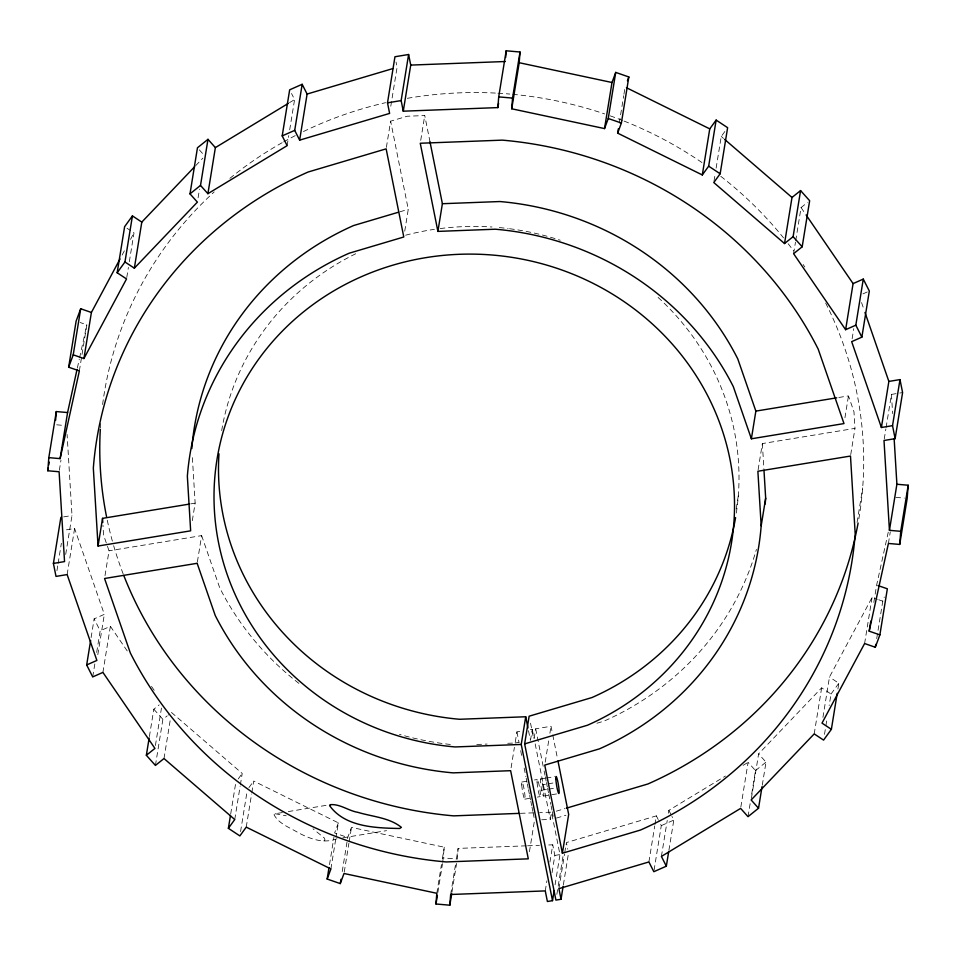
<?xml version="1.0" encoding="UTF-8"?>
<svg xmlns="http://www.w3.org/2000/svg" width="956" height="956" viewBox="0 0 956 956"><rect width="100%" height="100%" fill="white"/><g stroke="black" fill="none" stroke-linecap="round" stroke-linejoin="round"><path stroke-width="0.72" stroke-dasharray="4.78 3.58" d="M442.736 862.24L444.265 847.207L351.473 827.418L347.745 837.504L342.14 872.075M526.123 845.833L458.127 848.402L457.291 859.109L443.441 857.914M59.332 470.316L60.969 460.23M79.36 370.916L86.817 324.837L80.137 322.507M56.942 570.648L57.874 564.888M58.101 563.442L61.375 543.283M65.701 554.396L71.999 515.511L67.099 434.502M67.135 574.58L74.604 528.501L64.865 530.09M126.766 277.515L128.391 267.429M129.323 261.669L133.995 232.87L131.653 231.316M91.107 637.58L94.13 618.855L104.335 614.35L74.604 528.501M105.017 575.584L109.032 550.811L103.535 534.954L102.949 525.262M92.72 676.908L95.05 662.508M96.676 652.422L100.177 630.817L94.13 618.855M97.811 654.669L104.335 614.35M102.913 672.403L110.382 626.311L100.177 630.817M198.095 197.796L199.493 189.157M149.387 736.574L153.82 709.209L159.174 704.907M155.398 745.537L161.468 708.085M192.311 520.638L195.144 503.143L192.287 455.928M155.422 765.421L162.89 719.33L167.181 715.901M164.002 758.538L170.299 719.653M197.39 561.841L201.644 535.611L109.032 550.811M287.135 145.659L288.76 135.585M289.692 129.825L294.591 99.579L291.52 93.473M230.707 813.915L235.845 782.235M234.746 819.531L240.111 786.406M240.35 784.972L242.215 773.452L171.471 712.459L168.256 715.04M240.565 831.601L247.102 791.269M246.242 827.131L251.607 794.006M251.834 792.572L253.699 781.052L338.352 822.865L336.022 837.265M390.789 106.224L397.087 67.338L396.023 62.032M386.379 147.391L390.634 121.161L407.256 116.226L424.739 115.568L429.949 141.572M404.735 231.161L408.272 209.316L390.634 121.161M420.724 140.341L424.739 115.568M329.497 864.642L333.931 837.277M330.895 868.944L335.795 838.711M344.244 872.063L348.904 843.264M349.143 841.818L351.473 827.418M436.808 893.286L441.469 864.487M442.401 858.727L444.265 847.207M437.836 892.474L442.509 863.674M450.658 894.493L455.558 864.248M456.49 858.488L458.127 848.402M451.925 892.235L456.586 863.435M511.101 767.776L514.412 747.377M507.744 743.29L515.117 743.003L516.921 731.89L521.104 731.197M619.273 123.049L623.706 95.696M623.945 94.25L624.877 88.49M530.472 740.482L532.265 729.368L529.481 729.822M534.105 738.534L535.683 728.807L551.026 726.285L552.472 733.515M529.445 851.653L534.332 821.467M545.219 762.171L548.995 738.869M549.903 733.24L551.026 726.285M541.717 819.758L550.298 819.435L551.481 812.158L539.626 812.6M545.267 890.908L546.904 880.823M549.939 862.097L552.735 844.817L546.82 845.044M552.054 872.697L554.85 855.417L552.735 844.817M555.077 884.814L559.977 854.58L551.481 812.158M556.858 894.338L563.383 854.019M558.913 888.662L564.518 854.102M564.745 852.656L566.143 844.017M563.371 884.862L568.497 853.17M714.013 181.114L715.184 173.908M716.116 168.148L721.254 136.469L725.234 130.972M648.897 861.953L654.729 825.948M654.968 824.502L656.366 815.862L566.382 842.583L567.709 849.203M654.059 870.271L661.289 825.625L658.827 820.738M661.409 856.421L667.24 820.415M668.399 813.221L668.865 810.341L725.449 776.033M668.901 850.338L673.801 820.105L671.948 816.436M736.18 508.915L738.307 495.805M758.12 469.79L762.362 443.572L854.975 428.372L853.971 411.761L848.474 395.904L838.185 397.588M793.6 253.675L795.476 242.155M795.703 240.709L801.068 207.583L807.497 202.421M740.852 806.96L748.094 762.314L755.491 770.572L751.297 796.491M748.022 816.663L750.364 802.251M751.368 798.523L758.61 753.878L821.658 687.818L831.039 694.02L829.163 705.54M762.279 785.187L766.007 762.135L758.61 753.878M852.131 338.771L853.756 328.685M844.937 417.76L848.474 395.904M850.732 454.59L854.975 428.372M814.201 733.897L821.658 687.818M822.937 717.37L829.473 677.051L872.075 597.452L877.417 599.304M857.078 522.454L862.671 487.895M824.502 734.339L825.673 727.134M825.9 725.7L827.071 718.494M837.91 689.013L838.842 683.253L829.473 677.051M884.228 439.055L885.865 428.969M886.093 427.523L891.458 394.41L898.425 393.263M864.606 643.531L872.075 597.452M873.844 602.364L876.64 585.084L888.315 531.883M888.411 543.462L890.275 531.93M876.712 638.608L882.77 601.169L884.3 597.046M77.364 367.964L79.252 359.337M79.563 357.903L86.817 324.837M338.352 822.865L334.624 832.951L347.745 837.504M122.117 255.049L125.606 248.524M130.506 239.394L133.995 232.87M238.235 778.937L242.215 773.452M248.919 787.636L253.699 781.052M831.039 694.02L838.842 683.253M195.705 165.627L202.827 158.17M282.438 812.54L275.137 813.735L274.025 814.739C278.841 823.917 290.134 827.717 298.607 832.891C310.425 839.033 323.737 843.957 337.002 838.77M323.881 840.922L324.98 839.918L324.347 838.042L313.03 828.804M755.491 770.572L766.007 762.135M289.56 102.627L294.591 99.579M743.063 765.362L748.094 762.314M862.945 293.874L868.048 291.616M661.289 825.625L673.801 820.105M399.859 211.814L408.272 209.316M596.903 723.25L603.905 721.171A288.079 272.544 9.2 0 0 756.423 549.365M556.32 811.166L564.912 808.621M556.428 818.073L565.952 815.241M63.658 516.885L71.999 515.511M190.734 503.872L195.144 503.143M899.811 393.036L902.595 392.581M515.117 743.003L519.299 742.322M288.294 811.572L330.68 804.617M521.916 782.02L527.509 781.1M534.476 779.965L537.272 779.499M540.678 778.937L544.872 778.256M546.258 778.029L554.635 776.654M542.59 784.721A8.688 0.944 80.7 0 1 543.319 795.918A8.688 0.944 80.7 0 1 540.499 781.865A8.688 0.944 80.7 0 1 542.59 784.721L546.772 784.04M548.17 783.801L555.149 782.665M541.682 790.277L547.262 789.369M548.66 789.13L555.639 787.995M524.832 799.144L530.413 798.224M537.392 797.077L540.176 796.623M543.594 796.061L557.539 793.767M342.822 837.815L386.535 830.645M554.85 855.417L559.977 854.58M476.793 744.461L487.106 744.067M520.363 813.329L533.699 812.827M527.604 845.773L539.435 845.319M275.137 813.735L286.191 815.791M56.679 424.811L63.741 425.42M895.88 497.371L904.352 498.1M878.755 599.77L882.77 601.169M126.969 228.221L130.482 230.539M721.254 136.469L723.501 138.405M199.302 149.841L203.007 153.976M153.82 709.209L162.89 719.33M801.068 207.583L805.263 213.714M110.382 626.311L127.996 652.064M151.49 686.396L154.848 691.296M668.865 810.341L671.339 815.217M656.366 815.862L658.206 819.519M861.559 302.598L863.997 309.636M201.644 535.611L219.713 587.785A288.079 272.544 9.2 0 0 301.248 685.189M552.771 734.961L557.683 759.518M535.683 728.807L543.821 769.484M544.119 770.942L544.992 775.292M545.279 776.75L546.151 781.1M546.438 782.558L547.31 786.919M547.609 788.365L548.481 792.727M548.768 794.185L550.799 804.355M551.098 805.8L551.971 810.162M552.257 811.608L553.416 817.428M532.265 729.368L534.01 738.08M535.181 743.899L550.298 819.435M530.532 723.178L533.603 738.534M528.513 730.719L530.186 739.096M516.921 731.89L518.941 741.999M520.685 750.675L522.131 757.893M524.151 768.015L525.884 776.678M526.182 778.124L527.043 782.462M527.33 783.908L528.202 788.246M528.489 789.692L529.361 794.018M529.648 795.464L530.52 799.802M530.807 801.248L531.667 805.585M531.966 807.031L532.827 811.357M533.125 812.803L534.273 818.587M891.458 394.41L892.617 413.554M762.362 443.572L763.88 468.655M123.193 573.959A382.484 361.858 9.2 0 1 112.76 542.566M112.366 541.12A382.484 361.858 9.2 0 1 107.108 519.443M100.392 427.87A382.484 361.858 9.2 0 1 100.679 423.484M102.615 404.46A382.484 361.858 9.2 0 1 214.18 191.917M229.906 178.33A382.484 361.858 9.2 0 1 282.379 142.564M283.681 141.835A382.484 361.858 9.2 0 1 295.5 135.501M303.47 131.534A382.484 361.858 9.2 0 1 385.591 102.674M407.34 98.313A382.484 361.858 9.2 0 1 496.475 93.126M497.957 93.21A382.484 361.858 9.2 0 1 509.787 94.058M512.727 94.321A382.484 361.858 9.2 0 1 604.634 113.919M610.215 115.855A382.484 361.858 9.2 0 1 622.703 120.528M624.089 121.077A382.484 361.858 9.2 0 1 702.66 163.034M720.776 176.31A382.484 361.858 9.2 0 1 783.526 237.865M788.186 243.756A382.484 361.858 9.2 0 1 793.623 250.962M803.136 264.501A382.484 361.858 9.2 0 1 804.797 266.999M825.661 303.028A382.484 361.858 9.2 0 1 858.357 521.582M450.324 744.461A288.079 272.544 9.2 0 1 399.489 734.387M221.673 430.594A260.606 246.564 9.2 0 1 358.811 252.253M405.619 235.2A260.606 246.564 9.2 0 1 434.371 229.344M440.19 228.556A260.606 246.564 9.2 0 1 492.005 227.002M499.331 227.588A260.606 246.564 9.2 0 1 508.114 228.532M509.584 228.723A260.606 246.564 9.2 0 1 560.228 240.231M658.087 297.412A260.606 246.564 9.2 0 1 736.06 514.675M521.737 784.936A8.688 0.944 80.7 0 0 524.557 799.001A8.688 0.944 80.7 0 0 523.828 787.804A8.688 0.944 80.7 0 0 521.737 784.936M537.093 782.426A8.688 0.944 80.7 0 0 539.901 796.479A8.688 0.944 80.7 0 0 539.172 785.282A8.688 0.944 80.7 0 0 537.093 782.426"/><path stroke-width="1.43" d="M451.686 893.681L449.822 905.201L435.972 903.994L436.808 893.286L344.005 873.497L340.276 883.595L327.167 879.042L330.895 868.944L246.242 827.131L239.86 835.914L228.376 828.314L234.746 819.531L164.002 758.538L155.422 765.421L146.352 755.288L154.932 748.417L102.913 672.403L92.72 676.908L86.673 664.946L96.879 660.441L67.135 574.58L56.01 576.408L53.405 563.419L64.542 561.59L59.105 471.75L47.8 470.77L48.816 457.649L56.285 411.57L67.589 412.538L77.042 369.41M55.603 420.317L56.285 411.57M207.906 193.686L215.375 147.606L207.978 139.337L200.509 185.428L207.906 193.686L287.135 145.659L282.199 135.895L289.668 89.816L302.168 84.295L294.711 130.375L299.634 140.138L389.618 113.417L387.503 102.83L394.959 56.739L408.606 54.504L401.15 100.583L403.265 111.183L497.873 107.598L498.709 96.891L506.178 50.799L520.028 52.006L519.192 62.714L511.735 108.793L604.527 128.582L608.255 118.496L615.724 72.405L628.833 76.958L621.376 123.049L617.648 133.135L702.302 174.948L708.671 166.165L716.14 120.086L727.624 127.686L720.155 173.765L713.785 182.548L784.529 243.541L793.11 236.67L800.578 190.579L809.648 200.712L802.18 246.791L793.6 253.675L845.618 329.689L855.823 325.183L863.28 279.092L853.087 283.597L845.618 329.689M505.652 57.491L506.178 50.799M449.822 905.201L450.658 894.493L545.267 890.908L547.394 901.496L552.508 900.66L554.145 890.574M511.735 108.793L512.559 98.086L520.028 52.006M735.582 517.578A260.606 246.564 9.2 0 1 591.979 697.545L529.134 716.199L524.641 743.888L555.914 900.098L561.041 899.261L558.913 888.662L648.897 861.953L653.832 871.705L666.332 866.184L661.409 856.421L740.625 808.394L748.022 816.663L758.538 808.226L751.141 799.969L814.201 733.897L823.57 740.099L831.373 729.332L822.005 723.13L864.606 643.531L875.302 647.248L879.879 634.88L869.183 631.163L888.411 543.462L899.716 544.43L900.731 531.309L908.2 485.23L896.895 484.25L894.135 438.589M908.2 485.23L907.184 498.351L899.716 544.43M47.8 470.77L48.266 467.89M48.732 465.01L49.198 462.13M48.816 457.649L60.12 458.629L79.36 370.916L68.653 367.2L76.122 321.12L80.698 308.752L91.394 312.469L83.925 358.548L73.23 354.831L80.698 308.752M60.12 458.629L67.589 412.538M53.405 563.419L60.873 517.339M83.925 358.548L126.527 278.949L117.158 272.747L124.627 226.668L132.43 215.901L141.799 222.103L134.342 268.182L124.961 261.98L132.43 215.901M98.05 546.031L93.329 468.105A382.484 361.858 9.2 0 1 308.095 172.02L386.14 148.849L403.791 236.992L349.107 253.232A288.079 272.544 9.2 0 0 187.352 476.231L190.65 530.831L98.05 546.031L102.531 518.355L189.264 504.111M86.673 664.946L90.641 640.46M134.342 268.182L197.39 202.122L189.993 193.865L197.462 147.774L207.978 139.337M146.352 755.288L149.148 738.008M299.634 140.138L307.103 94.047L302.168 84.295M228.376 828.314L230.48 815.36M403.265 111.183L410.733 65.092L408.606 54.504M327.167 879.042L329.031 867.522M437.896 231.4L420.258 143.245L502.318 140.138A382.484 361.858 9.2 0 1 818.193 349.119L843.993 423.58L751.38 438.792L733.312 386.618A288.079 272.544 9.2 0 0 495.399 229.213L437.896 231.4L442.389 203.712L429.949 141.572M340.276 883.595L340.981 879.269M497.873 107.598L498.578 103.272M435.972 903.994L437.37 895.354M604.527 128.582L611.995 82.503L615.724 72.405M617.648 133.135L618.341 128.821M552.508 900.66L521.235 744.449L525.716 716.761L459.633 719.27A260.606 246.564 9.2 0 1 218.984 453.813M562.391 853.23L544.741 765.087L599.424 748.859A288.079 272.544 9.2 0 0 761.179 525.848L757.881 471.248L850.493 456.048L855.202 533.974A382.484 361.858 9.2 0 1 640.436 830.059L562.391 853.23L568.677 814.428L557.969 760.964M561.041 899.261L563.132 886.296M702.302 174.948L709.758 128.869L716.14 120.086M666.332 866.184L668.662 851.784M751.38 438.792L755.861 411.104L737.793 358.93A288.079 272.544 9.2 0 0 499.88 201.537L442.389 203.712M784.529 243.541L791.998 197.462L800.578 190.579M761.179 525.848L765.672 498.172L763.975 470.125M758.538 808.226L762.04 786.621M881.396 427.499L888.865 381.42L899.99 379.592L892.534 425.671L881.396 427.499L851.665 341.65L861.87 337.145L869.327 291.054L863.28 279.092M831.373 729.332L837.205 693.327M900.731 531.309L889.438 530.329L884.001 440.489L895.127 438.661L902.595 392.581L899.99 379.592M869.183 631.163L870.808 621.089M889.438 530.329L896.895 484.25M875.302 647.248L875.78 644.368M879.879 634.88L887.347 588.8L877.978 585.55M68.653 367.2L73.23 354.831M627.435 80.746L628.833 76.958M91.394 312.469L120.026 258.968M117.158 272.747L124.961 261.98M141.799 222.103L194.689 166.691M189.993 193.865L200.509 185.428M215.375 147.606L288.306 103.391M282.199 135.895L294.711 130.375M307.103 94.047L392.796 68.605M398.461 212.22L353.589 225.544A288.079 272.544 9.2 0 0 191.833 448.555M524.641 743.888L587.498 725.222A260.606 246.564 9.2 0 0 655.756 327.095A260.606 246.564 9.2 0 0 236.897 395.844A260.606 246.564 9.2 0 0 455.152 746.947L521.235 744.449M566.334 808.19L647.905 783.98A382.484 361.858 9.2 0 0 858.094 523.052M387.503 102.83L401.15 100.583M755.861 411.104L836.715 397.827M410.733 65.092L505.342 61.507M518.881 813.389L453.682 815.862A382.484 361.858 9.2 0 1 123.742 575.369M498.709 96.891L512.559 98.086M519.192 62.714L611.995 82.503M608.255 118.496L621.376 123.049M626.431 87.701L709.758 128.869M708.671 166.165L720.155 173.765M724.612 139.373L791.998 197.462M793.11 236.67L802.18 246.791M806.099 214.945L853.087 283.597M855.823 325.183L861.87 337.145M864.977 312.457L888.865 381.42M892.534 425.671L895.127 438.661M525.716 716.761L527.951 727.922M102.531 518.355L102.782 522.502M106.51 516.551A382.484 361.858 9.2 0 1 100.308 429.34M765.672 498.172A288.079 272.544 9.2 0 1 765.147 504.039M330.68 804.617L329.581 805.621C344.949 827.083 375.493 828.027 399.644 828.482L401.4 827.37C389.57 817.631 372.266 816.687 357.867 812.337C348.57 810.831 340.432 804.02 330.68 804.617M197.151 563.299L104.551 578.5L130.339 652.972A382.484 361.858 9.2 0 0 446.213 861.942L528.286 858.835L510.635 770.691L453.144 772.866A288.079 272.544 9.2 0 1 215.231 615.473L197.151 563.299M555.854 779.343A8.688 0.944 80.7 0 0 558.663 793.396A8.688 0.944 80.7 0 0 557.934 782.199A8.688 0.944 80.7 0 0 555.854 779.343"/></g></svg>
